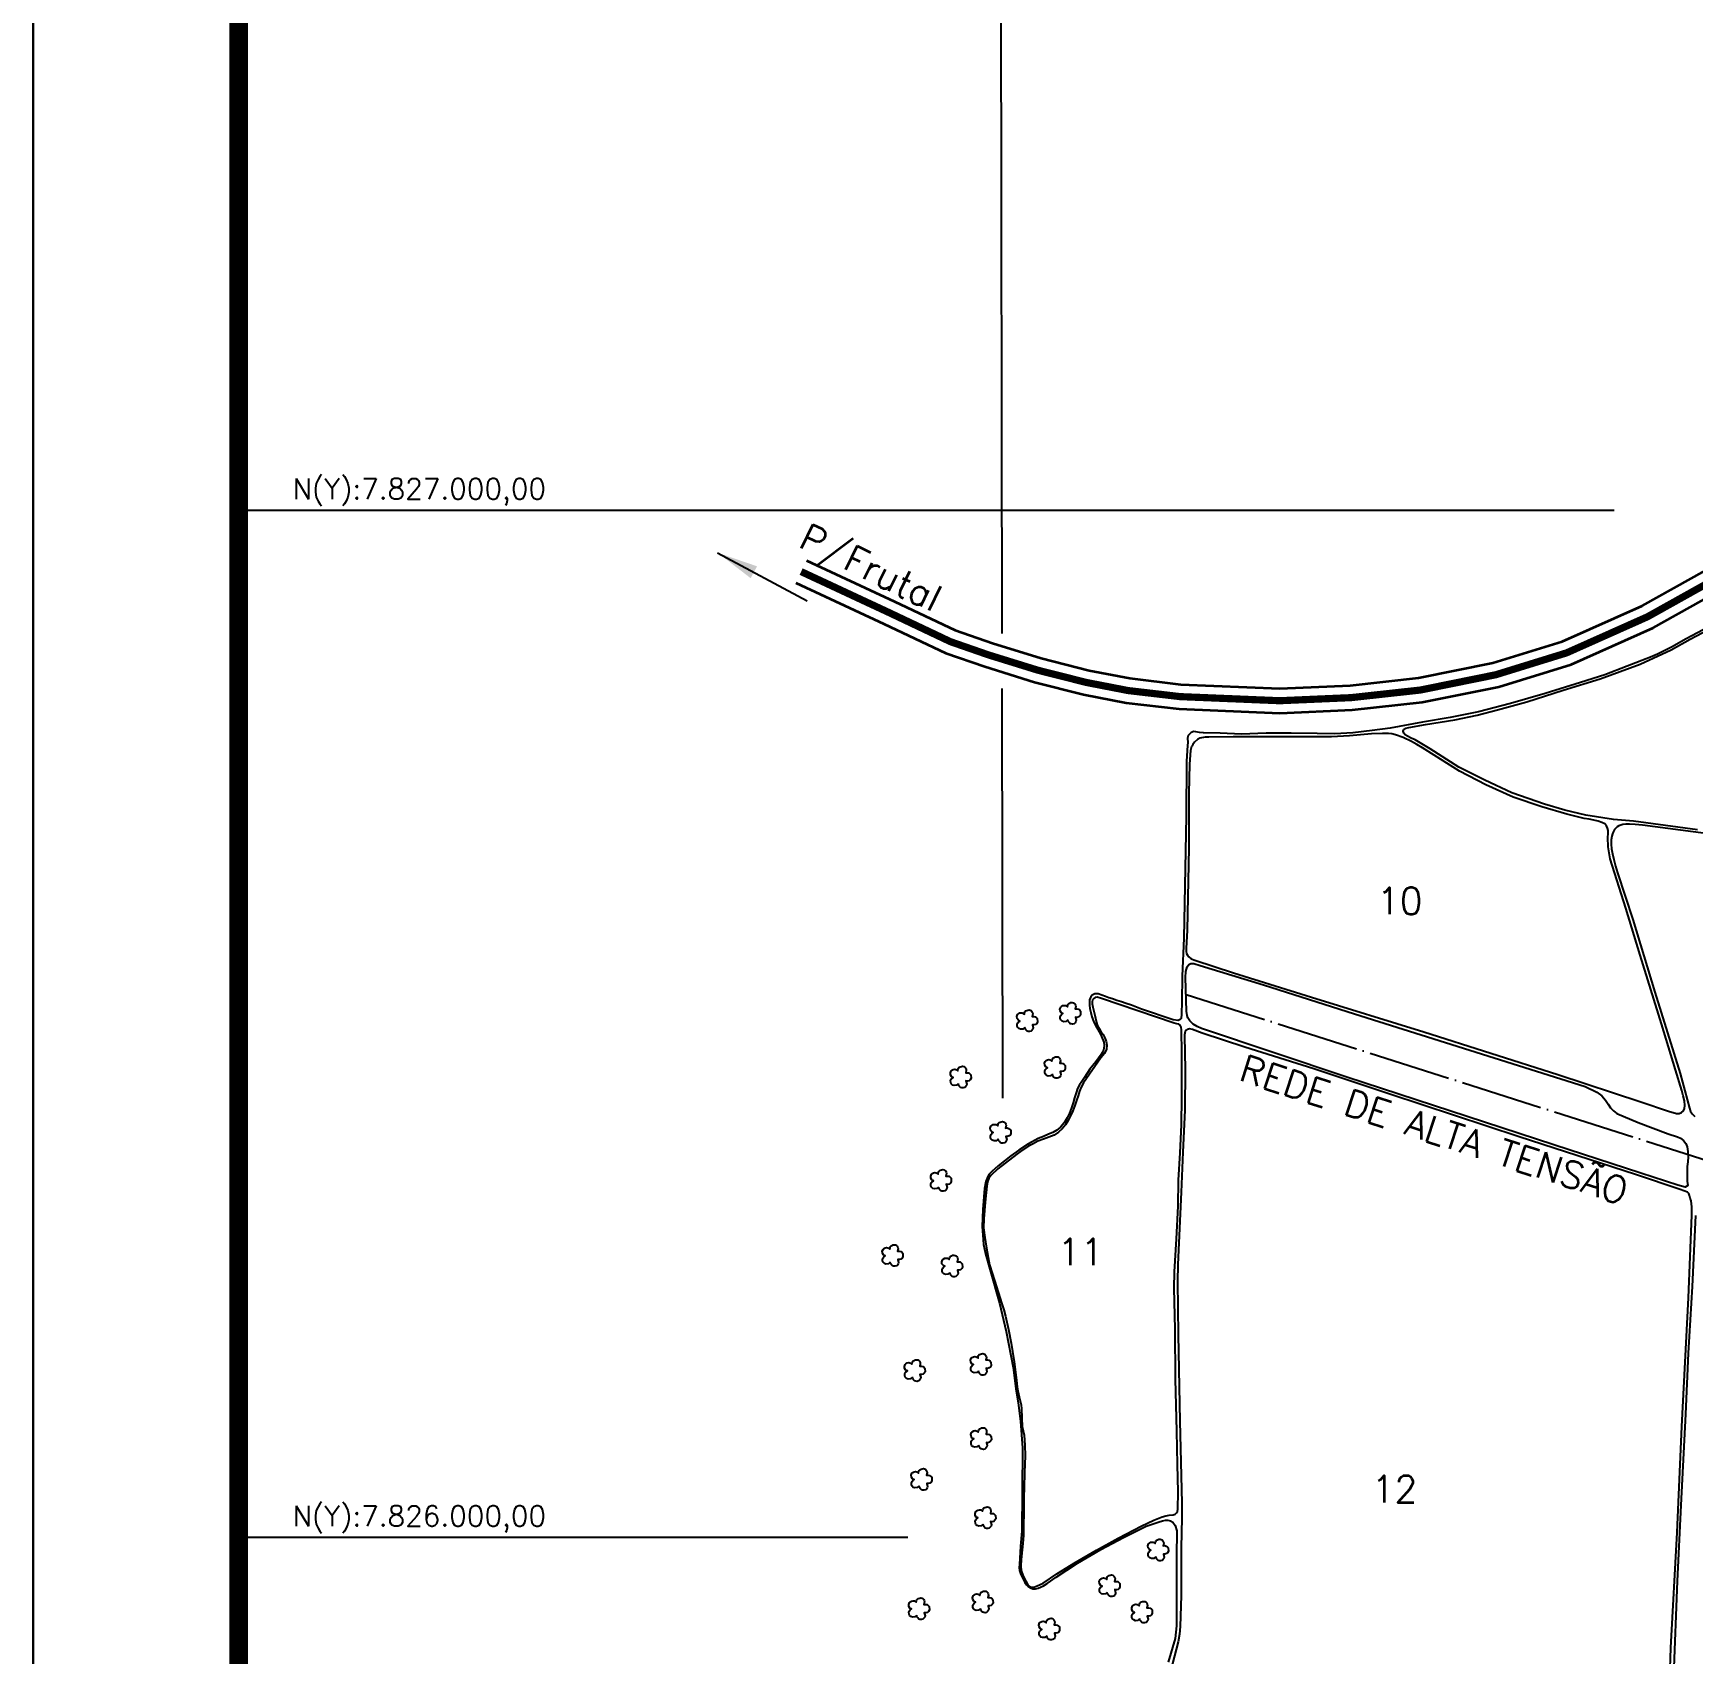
# Model space of a CAD drawing. Extents: x 723061 to 727261, y 7823092 to 7829032.
# Drawn here: x 723061 to 724677, y 7825877 to 7827454 of the extents above; entities that cross this region are included whole.
import ezdxf
from ezdxf.enums import TextEntityAlignment as Align

# ---------------------------------------------------------------- set-up
doc = ezdxf.new("R2010")
doc.units = 0
doc.header["$MEASUREMENT"] = 0
for name, pattern in [('CENTER2', [1.125, 0.75, -0.125, 0.125, -0.125]), ('CONTINUO', [0]), ('LIN0', [0]), ('TAPUME', [94, 80, -7, 0, -7])]:
    doc.linetypes.add(name, pattern=pattern)
for name, color, linetype in [('0114001051', 1, 'Continuous'), ('0114001051008', 5, 'Continuous'), ('0114001051009', 5, 'Continuous'), ('0114001051010', 5, 'Continuous'), ('0114001051011', 5, 'Continuous'), ('0114001051012', 5, 'Continuous'), ('0114001051013', 5, 'Continuous'), ('_SIMBOLO ARVORE', 118, 'Continuous'), ('GRADE', 8, 'Continuous'), ('Margem', 5, 'Continuous'), ('REDE ALTA TENSÃO', 6, 'Continuous'), ('REDE_DE_LUZ', 6, 'Continuous'), ('TXT_DIVERSOS', 7, 'Continuous'), ('TXT_NUM TALHOES', 7, 'Continuous')]:
    doc.layers.add(name, color=color, linetype=linetype)
doc.layers.add('ESTRADA', color=1, linetype='Continuous', lineweight=35)
doc.layers.add('TEXTO_DIVERSOS', color=7, linetype='Continuous', lineweight=5)
doc.styles.add('GRADEUTM', font='romans.shx', dxfattribs={"height": 20})
doc.styles.add('SIMPLEX', font='')
doc.styles.get("Standard").update_dxf_attribs({"font": 'arial.ttf'})
doc.styles.get('SIMPLEX').set_extended_font_data('simplex.shx')
doc.dimstyles.new('ISO-25', dxfattribs={"dimtxt": 2.5, "dimasz": 2.5, "dimexe": 1.25, "dimexo": 0.625, "dimtad": 1, "dimtxsty": 'Standard', "dimcen": 2.5, "dimadec": 0, "dimazin": 0, "dimtfac": 1, "dimtmove": 0, "dimatfit": 3, "dimfxl": 1, "dimarcsym": 0})

msp = doc.modelspace()

# ---------------------------------------------------------------- linework, layer by layer
at = {"layer": '0114001051'}
msp.add_lwpolyline([(724704, 7826882.6), (724670.1, 7826864.7), (724656, 7826856.5), (724642.4, 7826849.8), (724635.5, 7826846.9), (724612.8, 7826838.1), (724591, 7826829.7), (724567.3, 7826822.2), (724533, 7826811.3), (724499.1, 7826801.6), (724468.1, 7826793.7), (724440.5, 7826788.2), (724413.4, 7826783.5), (724381.9, 7826777.6), (724364.4, 7826775.4), (724345.5, 7826773.2), (724328, 7826772.3), (724311, 7826772.5), (724285.7, 7826772.8), (724261.2, 7826772.7), (724237.3, 7826772), (724216.6, 7826772.8), (724200.1, 7826773), (724196.5, 7826773.5), (724192.9, 7826774), (724190.7, 7826774.5), (724188.1, 7826773.5), (724185.4, 7826770.4), (724184.8, 7826768.1), (724184.9, 7826763.8), (724184.7, 7826760.7), (724183.7, 7826745.6), (724183.2, 7826692), (724182.1, 7826624.2), (724181, 7826573.3), (724179.4, 7826536.2), (724179.1, 7826511.6), (724178.7, 7826499.4), (724178.6, 7826495), (724177.5, 7826494.1), (724175.7, 7826493), (724170.7, 7826493.9), (724140, 7826504.2), (724130.1, 7826508), (724125.1, 7826509.7), (724120.3, 7826511.2), (724115.9, 7826512.7), (724111.7, 7826514.1), (724108.2, 7826515.3), (724104.9, 7826516.4), (724101.2, 7826517.8), (724097.6, 7826518.9), (724094.4, 7826518.9), (724091.8, 7826517.8), (724090.5, 7826516.2), (724089.8, 7826514.8), (724089.4, 7826513.3), (724089.1, 7826510.9), (724089.2, 7826508.1), (724089.7, 7826504.8), (724090.5, 7826501), (724091.6, 7826496.8), (724093, 7826492.4), (724095.1, 7826488.1), (724100, 7826479.7), (724103.3, 7826472), (724103.6, 7826468.7), (724103.3, 7826465.8), (724102.4, 7826463.1), (724100.7, 7826459.9), (724095.3, 7826452.9), (724089.6, 7826445.7), (724084.3, 7826437.7), (724081.7, 7826433.8), (724079.5, 7826430.4), (724077.7, 7826426.9), (724076.1, 7826422.6), (724074.5, 7826417.7), (724073.3, 7826412.8), (724071.7, 7826408), (724069.9, 7826403), (724067.5, 7826398.2), (724064.5, 7826393.6), (724061.1, 7826389.4), (724057.5, 7826386.4), (724053.6, 7826384.2), (724049.2, 7826382.3), (724044.4, 7826380.3), (724039.4, 7826378.1), (724029.7, 7826373), (724020.5, 7826367), (724012.6, 7826361.4), (724000.3, 7826351.5), (723994, 7826346.2), (723991.3, 7826343.1), (723989.5, 7826339.6), (723988.4, 7826336.3), (723987, 7826329.6), (723985.3, 7826309.1), (723984.7, 7826292.6), (723985.3, 7826284), (723986.1, 7826274.9), (723988.1, 7826265.8), (723992.7, 7826248.6), (724001.5, 7826217.8), (724008.2, 7826190.2), (724014.9, 7826155.4), (724017.5, 7826134.4), (724019.9, 7826121.2), (724021.9, 7826102.8), (724024, 7826077), (724023.7, 7826034.8), (724023.5, 7825995.9), (724022.2, 7825981.5), (724021.1, 7825963.4), (724020.9, 7825960.6), (724021.1, 7825957.7), (724022.1, 7825954.6), (724025, 7825948.7), (724026.4, 7825946), (724027.8, 7825943.8), (724029.5, 7825942), (724031.7, 7825940.7), (724034.1, 7825939.9), (724036.7, 7825939.9), (724039.1, 7825940.4), (724041.6, 7825941.3), (724044.5, 7825942.8), (724048, 7825944.9), (724056.8, 7825951.1), (724077.6, 7825964.9), (724100.4, 7825978), (724122.5, 7825989.9), (724136, 7825996.7), (724144.5, 7826000.7), (724153.3, 7826003.7), (724157.1, 7826005.1), (724160.4, 7826006.1), (724163.3, 7826006.6), (724165.6, 7826006.6), (724168.2, 7826005.9), (724170.3, 7826004.6), (724172.8, 7826001.6), (724174.4, 7825996.3), (724173.9, 7825971.4), (724174.1, 7825903.9), (724172.7, 7825891.6), (724165.9, 7825868.5)], dxfattribs=at)
at = {"layer": '0114001051008', "elevation": 721.2}
msp.add_lwpolyline([(724681.1, 7826678.7), (724619, 7826687), (724599.5, 7826688.7), (724572.6, 7826692.9), (724551.9, 7826697.7), (724532.2, 7826703.6), (724500.5, 7826714.8), (724474, 7826727), (724449, 7826739.8), (724420.8, 7826757.6), (724406.2, 7826766.4), (724402.5, 7826768.1), (724398.7, 7826769.8), (724396.5, 7826771.1), (724395.2, 7826772.7), (724394.8, 7826774.8), (724395, 7826776.4), (724397.3, 7826777.6), (724400.2, 7826778.3), (724416.4, 7826781.1), (724444.8, 7826785.9), (724466.6, 7826790.3), (724486.4, 7826795.4), (724515.1, 7826803.3), (724550.3, 7826814.7), (724586.5, 7826825.6), (724625.3, 7826840), (724655.7, 7826854.1), (724674.2, 7826864.4), (724698.2, 7826876.9)], dxfattribs=at)
at = {"layer": '0114001051009', "elevation": 723.8}
msp.add_lwpolyline([(724738.6, 7826668.7), (724627.8, 7826683.1), (724620.5, 7826683.9), (724615.1, 7826684.3), (724611.3, 7826684.3), (724608.5, 7826684), (724604.6, 7826682.6), (724602.9, 7826681.5), (724600.5, 7826678.9), (724599, 7826676.3), (724598.5, 7826674.8), (724597.7, 7826672.5), (724597.2, 7826669), (724597.1, 7826664.6), (724597.6, 7826660.1), (724598.5, 7826655.2), (724599.7, 7826649.7), (724601.5, 7826643.5), (724603.4, 7826637), (724618.1, 7826591.3), (724639.7, 7826520.7), (724664.4, 7826441.6), (724673.5, 7826407.7), (724674.5, 7826404.4), (724676.3, 7826401.9), (724678.7, 7826399.7)], dxfattribs=at)
at = {"layer": '0114001051010', "elevation": 720.5}
msp.add_lwpolyline([(724380.4, 7826772.4), (724374.6, 7826772.6), (724363.9, 7826772.2), (724342.3, 7826770.3), (724324.8, 7826769.1), (724299.2, 7826769.1), (724229, 7826769.2), (724205.4, 7826769), (724201.7, 7826768.8), (724196.7, 7826767.8), (724194.3, 7826766.6), (724191.4, 7826764.2), (724189.8, 7826761.7), (724189.1, 7826760.4), (724188.6, 7826759.7), (724187.7, 7826756.1), (724186.7, 7826742.6), (724186.1, 7826714.3), (724186, 7826661.2), (724184.2, 7826581), (724183.5, 7826563.3), (724183.4, 7826560.3), (724183.7, 7826558.4), (724184.5, 7826556.7), (724185.9, 7826555), (724188.3, 7826553.2), (724191.9, 7826551.8), (724229.6, 7826539.5), (724305.4, 7826515.9), (724414.9, 7826481.9), (724545.1, 7826440.6), (724626.2, 7826413.9), (724653.1, 7826404.8), (724660.8, 7826402.6), (724663.5, 7826402.6), (724665.5, 7826403.4), (724667.5, 7826405.1), (724668.6, 7826407.4), (724668.9, 7826410.5), (724668.4, 7826415), (724667.3, 7826419.7), (724665.9, 7826425.1), (724659.9, 7826445), (724646.3, 7826489.8), (724625.3, 7826556.8), (724611.6, 7826602.6), (724596.3, 7826650.6), (724594.2, 7826662), (724594, 7826671.3), (724594.2, 7826675), (724594.2, 7826678.1), (724593.7, 7826680.4), (724592.7, 7826682.5), (724591, 7826684.4), (724588.2, 7826686), (724584.6, 7826687.3), (724580.3, 7826688.2), (724575.9, 7826689), (724571, 7826689.8), (724553.9, 7826693.9), (724529.5, 7826701.2), (724501.7, 7826710.6), (724475.2, 7826722.4), (724449.5, 7826735.9), (724424.9, 7826751.4), (724413.4, 7826758.7), (724407.9, 7826761.9), (724402.8, 7826764.7), (724394.8, 7826768.6), (724387.3, 7826771.2), (724383.6, 7826772.1)], close=True, dxfattribs=at)
at = {"layer": '0114001051011', "elevation": 704.9}
msp.add_lwpolyline([(724171.7, 7826490.6), (724101, 7826514.6), (724096.6, 7826515.8), (724094.8, 7826515.5), (724093.3, 7826514.5), (724092.2, 7826513.1), (724091.8, 7826511.4), (724091.9, 7826509.2), (724092.5, 7826506.1), (724094.3, 7826498.3), (724095.9, 7826491), (724097, 7826488), (724098.5, 7826485.4), (724100.4, 7826482.5), (724102.4, 7826479.4), (724104.3, 7826476.1), (724105.6, 7826472.5), (724106.1, 7826469), (724105.7, 7826465.2), (724103.8, 7826460.9), (724100.4, 7826456.6), (724083.3, 7826432.3), (724081.1, 7826428.2), (724079.4, 7826424.3), (724078.1, 7826419.9), (724076.6, 7826415.2), (724075, 7826410.2), (724073.1, 7826405.1), (724070.8, 7826400.4), (724068.4, 7826395.8), (724065.8, 7826391.5), (724062.7, 7826387.6), (724059.1, 7826384.3), (724054.8, 7826381.6), (724049.7, 7826379.5), (724044.3, 7826377.7), (724039, 7826375.5), (724034.3, 7826373), (724029.9, 7826370.6), (724026, 7826368.2), (724022.1, 7826365.7), (724018.5, 7826363.1), (724000.1, 7826348.7), (723993.4, 7826342.6), (723991.1, 7826339.5), (723989.9, 7826336.1), (723989.4, 7826331.9), (723987.5, 7826316.1), (723986.3, 7826300.1), (723986, 7826291.3), (723987.3, 7826282), (723989.1, 7826271.5), (723991.9, 7826255.2), (723996.8, 7826240.1), (724003.8, 7826217.4), (724005.8, 7826211.5), (724007.5, 7826205.4), (724010.4, 7826192.2), (724013, 7826178.9), (724015.9, 7826160.8), (724018.2, 7826143.1), (724018.8, 7826136.4), (724019.3, 7826132.5), (724020.8, 7826126.7), (724022.6, 7826119), (724023.1, 7826114.9), (724023.5, 7826106.2), (724023.8, 7826097.7), (724025.5, 7826089.5), (724026.4, 7826079.6), (724026.7, 7826069.4), (724026.1, 7826053.1), (724025.5, 7826038.2), (724025.2, 7826029.5), (724025.2, 7826015.9), (724025, 7825999.8), (724025, 7825992), (724024.4, 7825983.8), (724022.7, 7825968.3), (724022.4, 7825962.2), (724022.6, 7825957.7), (724024.3, 7825953.1), (724027.2, 7825947.3), (724029.6, 7825943.1), (724031.9, 7825941.5), (724035.2, 7825941.5), (724038.4, 7825942.6), (724044.2, 7825945.4), (724057.5, 7825954.3), (724074.3, 7825964.9), (724095.9, 7825977.3), (724117.2, 7825989.1), (724139.6, 7826000.9), (724152, 7826006.6), (724160.1, 7826009.9), (724163.6, 7826011), (724166.8, 7826011.6), (724170.6, 7826012), (724172.7, 7826012.6), (724174, 7826013.7), (724175, 7826015.2), (724175.3, 7826017.5), (724175.5, 7826034.3), (724174.9, 7826060.9), (724174.2, 7826093.4), (724173.1, 7826144), (724172.5, 7826192.6), (724171.8, 7826232.4), (724172.1, 7826248.5), (724174, 7826280.4), (724175.5, 7826312.5), (724175.9, 7826337.8), (724177.4, 7826364.3), (724178.8, 7826391.6), (724179.2, 7826418.4), (724179, 7826461.7), (724178.7, 7826483.7), (724178.4, 7826486.8), (724178, 7826487.6), (724177.4, 7826488.5), (724176.2, 7826489.4), (724174.3, 7826489.9)], close=True, dxfattribs=at)
at = {"layer": '0114001051012', "elevation": 705}
msp.add_lwpolyline([(724653.3, 7825822.7), (724655.3, 7825882.3), (724661.3, 7825994.8), (724665.9, 7826097.9), (724672.4, 7826223), (724675.6, 7826303.7), (724675.8, 7826311.7), (724674.9, 7826317.5), (724674.2, 7826320.2), (724673.5, 7826322.7), (724672.7, 7826324.8), (724671.5, 7826326.1), (724664.5, 7826328.7), (724620.7, 7826343.1), (724507.5, 7826380), (724381.5, 7826421.3), (724307.6, 7826445.9), (724240.4, 7826467.1), (724198.9, 7826480.7), (724189.6, 7826484.2), (724186.7, 7826484.9), (724185.5, 7826484.8), (724184.3, 7826484.4), (724183.2, 7826483.7), (724182.4, 7826482.5), (724181.9, 7826480.9), (724181.8, 7826479.1), (724181.8, 7826477.9), (724182.3, 7826445.7), (724182.1, 7826405.8), (724180.1, 7826364.9), (724178.5, 7826325.9), (724175.4, 7826255.7), (724175, 7826239), (724175.5, 7826187), (724177.1, 7826103.1), (724179.2, 7826023.1), (724179.1, 7826009), (724178.6, 7825979.6), (724178.5, 7825933.2), (724177.5, 7825903.2), (724176.9, 7825895.6), (724175.6, 7825888.2), (724168.2, 7825859.8)], dxfattribs=at)
at = {"layer": '0114001051013', "elevation": 714.4}
msp.add_lwpolyline([(724679.2, 7826303.3), (724676.1, 7826234), (724672, 7826169.2), (724669.5, 7826110), (724665.1, 7826021.3), (724661.5, 7825947.4), (724657.7, 7825855.2)], dxfattribs=at)
at = {"layer": '_SIMBOLO ARVORE', "linetype": 'CONTINUO'}
for points in [[(724026.3, 7826486.3, 0), (724024.5, 7826484.8, 0), (724022.2, 7826484.6, 0), (724020.5, 7826485.2, 0), (724019.4, 7826486.3, 0), (724018.9, 7826487.6, 0), (724018.7, 7826489.6, 0), (724019.4, 7826490.8, 0), (724020, 7826491.7, 0), (724021.4, 7826492.6, 0), (724020.5, 7826492.9, 0), (724019.7, 7826493.6, 0), (724018.7, 7826495.1, 0), (724018.5, 7826496.9, 0), (724019.2, 7826498.8, 0), (724020, 7826499.5, 0), (724021.3, 7826500.4, 0), (724022.8, 7826500.6, 0), (724023.9, 7826500.4, 0), (724024.8, 7826500, 0), (724025.8, 7826499.1, 0), (724026.1, 7826500.8, 0), (724026.3, 7826501.4, 0), (724027, 7826502.4, 0), (724028.1, 7826502.8, 0), (724029.2, 7826503.2, 0), (724030.4, 7826503.4, 0), (724031.5, 7826503.2, 0), (724032.5, 7826502.7, 0), (724033.1, 7826502, 0), (724033.7, 7826500.8, 0), (724034, 7826499.5, 0), (724033.4, 7826497.1, 0), (724035.1, 7826497.1, 0), (724036.4, 7826496.8, 0), (724037.7, 7826495.8, 0), (724038.4, 7826495, 0), (724038.6, 7826491.8, 0), (724037.8, 7826490.3, 0), (724036.8, 7826489.3, 0), (724035.1, 7826488.9, 0), (724033.7, 7826489, 0), (724034.5, 7826486, 0), (724034.1, 7826484.7, 0), (724033.2, 7826483.5, 0), (724032.3, 7826482.7, 0), (724030.9, 7826482.4, 0), (724029.5, 7826482.5, 0), (724028.5, 7826482.8, 0), (724027.4, 7826483.9, 0), (724026.6, 7826484.9, 0), (724026.3, 7826486.5, 0)], [(724068.2, 7826493.6, 0), (724066.4, 7826492.1, 0), (724064.1, 7826491.8, 0), (724062.5, 7826492.4, 0), (724061.3, 7826493.6, 0), (724060.8, 7826494.9, 0), (724060.7, 7826496.8, 0), (724061.3, 7826498.1, 0), (724062, 7826499, 0), (724063.3, 7826499.9, 0), (724062.5, 7826500.1, 0), (724061.6, 7826500.8, 0), (724060.7, 7826502.4, 0), (724060.5, 7826504.2, 0), (724061.2, 7826506.1, 0), (724061.9, 7826506.8, 0), (724063.3, 7826507.6, 0), (724064.7, 7826507.8, 0), (724065.8, 7826507.6, 0), (724066.7, 7826507.2, 0), (724067.7, 7826506.3, 0), (724068, 7826508, 0), (724068.3, 7826508.7, 0), (724069, 7826509.6, 0), (724070.1, 7826510, 0), (724071.2, 7826510.5, 0), (724072.4, 7826510.6, 0), (724073.5, 7826510.4, 0), (724074.4, 7826510, 0), (724075.1, 7826509.2, 0), (724075.7, 7826508, 0), (724075.9, 7826506.7, 0), (724075.4, 7826504.4, 0), (724077, 7826504.4, 0), (724078.4, 7826504.1, 0), (724079.7, 7826503, 0), (724080.4, 7826502.2, 0), (724080.6, 7826499, 0), (724079.8, 7826497.6, 0), (724078.7, 7826496.6, 0), (724077.1, 7826496.1, 0), (724075.6, 7826496.3, 0), (724076.4, 7826493.3, 0), (724076, 7826492, 0), (724075.2, 7826490.7, 0), (724074.2, 7826490, 0), (724072.8, 7826489.6, 0), (724071.5, 7826489.7, 0), (724070.5, 7826490, 0), (724069.3, 7826491.2, 0), (724068.5, 7826492.2, 0), (724068.3, 7826493.7, 0)], [(723961.5, 7826431.5, 0), (723959.7, 7826430, 0), (723957.4, 7826429.7, 0), (723955.8, 7826430.3, 0), (723954.6, 7826431.5, 0), (723954.1, 7826432.8, 0), (723954, 7826434.7, 0), (723954.6, 7826435.9, 0), (723955.3, 7826436.8, 0), (723956.6, 7826437.7, 0), (723955.8, 7826438, 0), (723955, 7826438.7, 0), (723954, 7826440.2, 0), (723953.8, 7826442.1, 0), (723954.5, 7826444, 0), (723955.2, 7826444.7, 0), (723956.6, 7826445.5, 0), (723958, 7826445.7, 0), (723959.1, 7826445.5, 0), (723960, 7826445.1, 0), (723961, 7826444.2, 0), (723961.3, 7826445.9, 0), (723961.6, 7826446.6, 0), (723962.3, 7826447.5, 0), (723963.4, 7826447.9, 0), (723964.5, 7826448.4, 0), (723965.7, 7826448.5, 0), (723966.8, 7826448.3, 0), (723967.7, 7826447.8, 0), (723968.4, 7826447.1, 0), (723969, 7826445.9, 0), (723969.2, 7826444.6, 0), (723968.7, 7826442.3, 0), (723970.3, 7826442.3, 0), (723971.7, 7826442, 0), (723973, 7826440.9, 0), (723973.7, 7826440.1, 0), (723973.9, 7826436.9, 0), (723973.1, 7826435.4, 0), (723972, 7826434.5, 0), (723970.4, 7826434, 0), (723968.9, 7826434.2, 0), (723969.7, 7826431.1, 0), (723969.4, 7826429.9, 0), (723968.5, 7826428.6, 0), (723967.5, 7826427.9, 0), (723966.2, 7826427.5, 0), (723964.8, 7826427.6, 0), (723963.8, 7826427.9, 0), (723962.6, 7826429, 0), (723961.8, 7826430.1, 0), (723961.6, 7826431.6, 0)], [(724053.2, 7826440.8, 0), (724051.4, 7826439.3, 0), (724049.1, 7826439, 0), (724047.5, 7826439.6, 0), (724046.3, 7826440.8, 0), (724045.8, 7826442.1, 0), (724045.7, 7826444, 0), (724046.3, 7826445.3, 0), (724047, 7826446.2, 0), (724048.3, 7826447.1, 0), (724047.4, 7826447.3, 0), (724046.6, 7826448, 0), (724045.6, 7826449.6, 0), (724045.5, 7826451.4, 0), (724046.2, 7826453.3, 0), (724046.9, 7826454, 0), (724048.3, 7826454.8, 0), (724049.7, 7826455, 0), (724050.8, 7826454.8, 0), (724051.7, 7826454.4, 0), (724052.7, 7826453.5, 0), (724053, 7826455.2, 0), (724053.2, 7826455.9, 0), (724054, 7826456.8, 0), (724055.1, 7826457.2, 0), (724056.1, 7826457.7, 0), (724057.3, 7826457.8, 0), (724058.5, 7826457.6, 0), (724059.4, 7826457.2, 0), (724060.1, 7826456.4, 0), (724060.7, 7826455.2, 0), (724060.9, 7826453.9, 0), (724060.4, 7826451.6, 0), (724062, 7826451.6, 0), (724063.4, 7826451.3, 0), (724064.7, 7826450.3, 0), (724065.4, 7826449.4, 0), (724065.6, 7826446.2, 0), (724064.8, 7826444.8, 0), (724063.7, 7826443.8, 0), (724062.1, 7826443.4, 0), (724060.6, 7826443.5, 0), (724061.4, 7826440.5, 0), (724061, 7826439.2, 0), (724060.2, 7826437.9, 0), (724059.2, 7826437.2, 0), (724057.8, 7826436.8, 0), (724056.5, 7826436.9, 0), (724055.5, 7826437.2, 0), (724054.3, 7826438.4, 0), (724053.5, 7826439.4, 0), (724053.3, 7826441, 0)], [(724000.4, 7826377.7, 0), (723998.6, 7826376.1, 0), (723996.3, 7826375.9, 0), (723994.6, 7826376.5, 0), (723993.5, 7826377.6, 0), (723993, 7826379, 0), (723992.9, 7826380.9, 0), (723993.5, 7826382.1, 0), (723994.1, 7826383, 0), (723995.5, 7826383.9, 0), (723994.6, 7826384.2, 0), (723993.8, 7826384.9, 0), (723992.8, 7826386.4, 0), (723992.6, 7826388.2, 0), (723993.3, 7826390.2, 0), (723994.1, 7826390.8, 0), (723995.4, 7826391.7, 0), (723996.9, 7826391.9, 0), (723998, 7826391.7, 0), (723998.9, 7826391.3, 0), (723999.9, 7826390.4, 0), (724000.2, 7826392.1, 0), (724000.4, 7826392.8, 0), (724001.2, 7826393.7, 0), (724002.2, 7826394.1, 0), (724003.3, 7826394.6, 0), (724004.5, 7826394.7, 0), (724005.6, 7826394.5, 0), (724006.6, 7826394, 0), (724007.3, 7826393.3, 0), (724007.9, 7826392.1, 0), (724008.1, 7826390.8, 0), (724007.5, 7826388.4, 0), (724009.2, 7826388.5, 0), (724010.5, 7826388.1, 0), (724011.8, 7826387.1, 0), (724012.5, 7826386.3, 0), (724012.7, 7826383.1, 0), (724011.9, 7826381.6, 0), (724010.9, 7826380.7, 0), (724009.2, 7826380.2, 0), (724007.8, 7826380.3, 0), (724008.6, 7826377.3, 0), (724008.2, 7826376, 0), (724007.3, 7826374.8, 0), (724006.4, 7826374, 0), (724005, 7826373.7, 0), (724003.6, 7826373.8, 0), (724002.6, 7826374.1, 0), (724001.5, 7826375.2, 0), (724000.7, 7826376.2, 0), (724000.4, 7826377.8, 0)], [(723942.3, 7826330.9, 0), (723940.5, 7826329.4, 0), (723938.2, 7826329.1, 0), (723936.6, 7826329.7, 0), (723935.4, 7826330.9, 0), (723934.9, 7826332.2, 0), (723934.8, 7826334.1, 0), (723935.4, 7826335.3, 0), (723936.1, 7826336.2, 0), (723937.4, 7826337.1, 0), (723936.6, 7826337.4, 0), (723935.7, 7826338.1, 0), (723934.8, 7826339.6, 0), (723934.6, 7826341.5, 0), (723935.3, 7826343.4, 0), (723936, 7826344.1, 0), (723937.4, 7826344.9, 0), (723938.8, 7826345.1, 0), (723939.9, 7826344.9, 0), (723940.8, 7826344.5, 0), (723941.8, 7826343.6, 0), (723942.1, 7826345.3, 0), (723942.4, 7826346, 0), (723943.1, 7826346.9, 0), (723944.2, 7826347.3, 0), (723945.3, 7826347.8, 0), (723946.5, 7826347.9, 0), (723947.6, 7826347.7, 0), (723948.5, 7826347.2, 0), (723949.2, 7826346.5, 0), (723949.8, 7826345.3, 0), (723950, 7826344, 0), (723949.5, 7826341.7, 0), (723951.1, 7826341.7, 0), (723952.5, 7826341.4, 0), (723953.8, 7826340.3, 0), (723954.5, 7826339.5, 0), (723954.7, 7826336.3, 0), (723953.9, 7826334.8, 0), (723952.8, 7826333.9, 0), (723951.2, 7826333.4, 0), (723949.7, 7826333.6, 0), (723950.5, 7826330.5, 0), (723950.1, 7826329.3, 0), (723949.3, 7826328, 0), (723948.3, 7826327.3, 0), (723946.9, 7826326.9, 0), (723945.6, 7826327, 0), (723944.6, 7826327.3, 0), (723943.4, 7826328.4, 0), (723942.6, 7826329.5, 0), (723942.4, 7826331, 0)], [(723895.2, 7826257.8, 0), (723893.4, 7826256.3, 0), (723891.1, 7826256, 0), (723889.5, 7826256.6, 0), (723888.3, 7826257.8, 0), (723887.8, 7826259.1, 0), (723887.7, 7826261, 0), (723888.3, 7826262.2, 0), (723889, 7826263.1, 0), (723890.3, 7826264, 0), (723889.5, 7826264.3, 0), (723888.6, 7826265, 0), (723887.6, 7826266.5, 0), (723887.5, 7826268.4, 0), (723888.2, 7826270.3, 0), (723888.9, 7826271, 0), (723890.3, 7826271.8, 0), (723891.7, 7826272, 0), (723892.8, 7826271.8, 0), (723893.7, 7826271.4, 0), (723894.7, 7826270.5, 0), (723895, 7826272.2, 0), (723895.2, 7826272.9, 0), (723896, 7826273.8, 0), (723897.1, 7826274.2, 0), (723898.1, 7826274.7, 0), (723899.3, 7826274.8, 0), (723900.5, 7826274.6, 0), (723901.4, 7826274.1, 0), (723902.1, 7826273.4, 0), (723902.7, 7826272.2, 0), (723902.9, 7826270.9, 0), (723902.4, 7826268.6, 0), (723904, 7826268.6, 0), (723905.4, 7826268.3, 0), (723906.7, 7826267.2, 0), (723907.4, 7826266.4, 0), (723907.6, 7826263.2, 0), (723906.8, 7826261.7, 0), (723905.7, 7826260.8, 0), (723904.1, 7826260.3, 0), (723902.6, 7826260.5, 0), (723903.4, 7826257.5, 0), (723903, 7826256.2, 0), (723902.2, 7826254.9, 0), (723901.2, 7826254.2, 0), (723899.8, 7826253.8, 0), (723898.5, 7826253.9, 0), (723897.5, 7826254.2, 0), (723896.3, 7826255.3, 0), (723895.5, 7826256.4, 0), (723895.3, 7826257.9, 0)], [(723953.2, 7826247.5, 0), (723951.4, 7826246, 0), (723949.1, 7826245.8, 0), (723947.4, 7826246.4, 0), (723946.3, 7826247.5, 0), (723945.8, 7826248.9, 0), (723945.7, 7826250.8, 0), (723946.3, 7826252, 0), (723947, 7826252.9, 0), (723948.3, 7826253.8, 0), (723947.4, 7826254.1, 0), (723946.6, 7826254.8, 0), (723945.6, 7826256.3, 0), (723945.5, 7826258.1, 0), (723946.2, 7826260.1, 0), (723946.9, 7826260.7, 0), (723948.3, 7826261.6, 0), (723949.7, 7826261.8, 0), (723950.8, 7826261.6, 0), (723951.7, 7826261.2, 0), (723952.7, 7826260.3, 0), (723953, 7826262, 0), (723953.2, 7826262.6, 0), (723954, 7826263.6, 0), (723955.1, 7826264, 0), (723956.1, 7826264.5, 0), (723957.3, 7826264.6, 0), (723958.5, 7826264.4, 0), (723959.4, 7826263.9, 0), (723960.1, 7826263.2, 0), (723960.7, 7826262, 0), (723960.9, 7826260.7, 0), (723960.4, 7826258.3, 0), (723962, 7826258.3, 0), (723963.4, 7826258, 0), (723964.7, 7826257, 0), (723965.4, 7826256.2, 0), (723965.6, 7826253, 0), (723964.8, 7826251.5, 0), (723963.7, 7826250.5, 0), (723962.1, 7826250.1, 0), (723960.6, 7826250.2, 0), (723961.4, 7826247.2, 0), (723961, 7826245.9, 0), (723960.1, 7826244.7, 0), (723959.2, 7826243.9, 0), (723957.8, 7826243.6, 0), (723956.5, 7826243.7, 0), (723955.5, 7826244, 0), (723954.3, 7826245.1, 0), (723953.5, 7826246.1, 0), (723953.3, 7826247.7, 0)], [(723916.8, 7826145.8, 0), (723915, 7826144.3, 0), (723912.7, 7826144, 0), (723911, 7826144.6, 0), (723909.9, 7826145.8, 0), (723909.4, 7826147.1, 0), (723909.3, 7826149, 0), (723909.9, 7826150.3, 0), (723910.5, 7826151.2, 0), (723911.9, 7826152.1, 0), (723911, 7826152.3, 0), (723910.2, 7826153, 0), (723909.2, 7826154.6, 0), (723909, 7826156.4, 0), (723909.7, 7826158.3, 0), (723910.5, 7826159, 0), (723911.8, 7826159.8, 0), (723913.3, 7826160, 0), (723914.4, 7826159.8, 0), (723915.3, 7826159.4, 0), (723916.3, 7826158.5, 0), (723916.6, 7826160.2, 0), (723916.8, 7826160.9, 0), (723917.6, 7826161.8, 0), (723918.7, 7826162.2, 0), (723919.7, 7826162.7, 0), (723920.9, 7826162.8, 0), (723922.1, 7826162.6, 0), (723923, 7826162.2, 0), (723923.7, 7826161.4, 0), (723924.3, 7826160.2, 0), (723924.5, 7826158.9, 0), (723924, 7826156.6, 0), (723925.6, 7826156.6, 0), (723927, 7826156.3, 0), (723928.2, 7826155.3, 0), (723929, 7826154.4, 0), (723929.1, 7826151.2, 0), (723928.4, 7826149.8, 0), (723927.3, 7826148.8, 0), (723925.6, 7826148.4, 0), (723924.2, 7826148.5, 0), (723925, 7826145.5, 0), (723924.6, 7826144.2, 0), (723923.7, 7826142.9, 0), (723922.8, 7826142.2, 0), (723921.4, 7826141.8, 0), (723920.1, 7826141.9, 0), (723919, 7826142.2, 0), (723917.9, 7826143.4, 0), (723917.1, 7826144.4, 0), (723916.8, 7826146, 0)], [(723981.2, 7826151.8, 0), (723979.4, 7826150.3, 0), (723977.1, 7826150, 0), (723975.4, 7826150.6, 0), (723974.2, 7826151.8, 0), (723973.8, 7826153.1, 0), (723973.6, 7826155, 0), (723974.3, 7826156.3, 0), (723974.9, 7826157.2, 0), (723976.3, 7826158.1, 0), (723975.4, 7826158.3, 0), (723974.6, 7826159, 0), (723973.6, 7826160.6, 0), (723973.4, 7826162.4, 0), (723974.1, 7826164.3, 0), (723974.9, 7826165, 0), (723976.2, 7826165.8, 0), (723977.6, 7826166, 0), (723978.8, 7826165.8, 0), (723979.7, 7826165.4, 0), (723980.7, 7826164.5, 0), (723980.9, 7826166.2, 0), (723981.2, 7826166.9, 0), (723981.9, 7826167.8, 0), (723983, 7826168.2, 0), (723984.1, 7826168.7, 0), (723985.3, 7826168.8, 0), (723986.4, 7826168.6, 0), (723987.4, 7826168.2, 0), (723988, 7826167.4, 0), (723988.6, 7826166.2, 0), (723988.9, 7826164.9, 0), (723988.3, 7826162.6, 0), (723990, 7826162.6, 0), (723991.3, 7826162.3, 0), (723992.6, 7826161.3, 0), (723993.3, 7826160.4, 0), (723993.5, 7826157.2, 0), (723992.7, 7826155.8, 0), (723991.7, 7826154.8, 0), (723990, 7826154.4, 0), (723988.6, 7826154.5, 0), (723989.3, 7826151.5, 0), (723989, 7826150.2, 0), (723988.1, 7826148.9, 0), (723987.2, 7826148.2, 0), (723985.8, 7826147.8, 0), (723984.4, 7826147.9, 0), (723983.4, 7826148.2, 0), (723982.3, 7826149.4, 0), (723981.5, 7826150.4, 0), (723981.2, 7826152, 0)], [(723981.4, 7826079.5, 0), (723979.6, 7826078, 0), (723977.3, 7826077.8, 0), (723975.7, 7826078.4, 0), (723974.5, 7826079.5, 0), (723974, 7826080.9, 0), (723973.9, 7826082.8, 0), (723974.5, 7826084, 0), (723975.2, 7826084.9, 0), (723976.5, 7826085.8, 0), (723975.7, 7826086.1, 0), (723974.8, 7826086.8, 0), (723973.9, 7826088.3, 0), (723973.7, 7826090.1, 0), (723974.4, 7826092.1, 0), (723975.1, 7826092.7, 0), (723976.5, 7826093.6, 0), (723977.9, 7826093.8, 0), (723979, 7826093.6, 0), (723979.9, 7826093.2, 0), (723980.9, 7826092.3, 0), (723981.2, 7826094, 0), (723981.5, 7826094.6, 0), (723982.2, 7826095.6, 0), (723983.3, 7826096, 0), (723984.4, 7826096.5, 0), (723985.6, 7826096.6, 0), (723986.7, 7826096.4, 0), (723987.6, 7826095.9, 0), (723988.3, 7826095.2, 0), (723988.9, 7826094, 0), (723989.1, 7826092.7, 0), (723988.6, 7826090.3, 0), (723990.2, 7826090.3, 0), (723991.6, 7826090, 0), (723992.9, 7826089, 0), (723993.6, 7826088.2, 0), (723993.8, 7826085, 0), (723993, 7826083.5, 0), (723991.9, 7826082.5, 0), (723990.3, 7826082.1, 0), (723988.8, 7826082.2, 0), (723989.6, 7826079.2, 0), (723989.2, 7826077.9, 0), (723988.4, 7826076.7, 0), (723987.4, 7826075.9, 0), (723986, 7826075.6, 0), (723984.7, 7826075.7, 0), (723983.7, 7826076, 0), (723982.5, 7826077.1, 0), (723981.7, 7826078.1, 0), (723981.5, 7826079.7, 0)], [(723923.4, 7826039.8, 0), (723921.6, 7826038.3, 0), (723919.3, 7826038, 0), (723917.7, 7826038.6, 0), (723916.5, 7826039.8, 0), (723916, 7826041.1, 0), (723915.9, 7826043, 0), (723916.5, 7826044.3, 0), (723917.2, 7826045.2, 0), (723918.5, 7826046.1, 0), (723917.7, 7826046.3, 0), (723916.8, 7826047, 0), (723915.8, 7826048.6, 0), (723915.7, 7826050.4, 0), (723916.4, 7826052.3, 0), (723917.1, 7826053, 0), (723918.5, 7826053.8, 0), (723919.9, 7826054, 0), (723921, 7826053.8, 0), (723921.9, 7826053.4, 0), (723922.9, 7826052.5, 0), (723923.2, 7826054.2, 0), (723923.5, 7826054.9, 0), (723924.2, 7826055.8, 0), (723925.3, 7826056.2, 0), (723926.3, 7826056.7, 0), (723927.5, 7826056.8, 0), (723928.7, 7826056.6, 0), (723929.6, 7826056.2, 0), (723930.3, 7826055.4, 0), (723930.9, 7826054.2, 0), (723931.1, 7826052.9, 0), (723930.6, 7826050.6, 0), (723932.2, 7826050.6, 0), (723933.6, 7826050.3, 0), (723934.9, 7826049.3, 0), (723935.6, 7826048.4, 0), (723935.8, 7826045.2, 0), (723935, 7826043.8, 0), (723933.9, 7826042.8, 0), (723932.3, 7826042.4, 0), (723930.8, 7826042.5, 0), (723931.6, 7826039.5, 0), (723931.2, 7826038.2, 0), (723930.4, 7826036.9, 0), (723929.4, 7826036.2, 0), (723928, 7826035.8, 0), (723926.7, 7826035.9, 0), (723925.7, 7826036.2, 0), (723924.5, 7826037.4, 0), (723923.7, 7826038.4, 0), (723923.5, 7826040, 0)], [(723985.6, 7826002.5, 0), (723983.8, 7826001, 0), (723981.4, 7826000.7, 0), (723979.8, 7826001.4, 0), (723978.6, 7826002.5, 0), (723978.2, 7826003.8, 0), (723978, 7826005.8, 0), (723978.7, 7826007, 0), (723979.3, 7826007.9, 0), (723980.6, 7826008.8, 0), (723979.8, 7826009.1, 0), (723979, 7826009.7, 0), (723978, 7826011.3, 0), (723977.8, 7826013.1, 0), (723978.5, 7826015, 0), (723979.3, 7826015.7, 0), (723980.6, 7826016.5, 0), (723982, 7826016.7, 0), (723983.2, 7826016.6, 0), (723984.1, 7826016.2, 0), (723985.1, 7826015.3, 0), (723985.3, 7826017, 0), (723985.6, 7826017.6, 0), (723986.3, 7826018.6, 0), (723987.4, 7826019, 0), (723988.5, 7826019.4, 0), (723989.7, 7826019.5, 0), (723990.8, 7826019.4, 0), (723991.8, 7826018.9, 0), (723992.4, 7826018.2, 0), (723993, 7826017, 0), (723993.3, 7826015.7, 0), (723992.7, 7826013.3, 0), (723994.4, 7826013.3, 0), (723995.7, 7826013, 0), (723997, 7826012, 0), (723997.7, 7826011.2, 0), (723997.9, 7826007.9, 0), (723997.1, 7826006.5, 0), (723996.1, 7826005.5, 0), (723994.4, 7826005.1, 0), (723993, 7826005.2, 0), (723993.7, 7826002.2, 0), (723993.4, 7826000.9, 0), (723992.5, 7825999.7, 0), (723991.6, 7825998.9, 0), (723990.2, 7825998.6, 0), (723988.8, 7825998.7, 0), (723987.8, 7825998.9, 0), (723986.7, 7826000.1, 0), (723985.9, 7826001.1, 0), (723985.6, 7826002.7, 0)], [(724153.8, 7825971.1, 0), (724152, 7825969.5, 0), (724149.7, 7825969.3, 0), (724148, 7825969.9, 0), (724146.9, 7825971.1, 0), (724146.4, 7825972.4, 0), (724146.2, 7825974.3, 0), (724146.9, 7825975.5, 0), (724147.5, 7825976.4, 0), (724148.9, 7825977.3, 0), (724148, 7825977.6, 0), (724147.2, 7825978.3, 0), (724146.2, 7825979.8, 0), (724146, 7825981.7, 0), (724146.7, 7825983.6, 0), (724147.5, 7825984.3, 0), (724148.8, 7825985.1, 0), (724150.3, 7825985.3, 0), (724151.4, 7825985.1, 0), (724152.3, 7825984.7, 0), (724153.3, 7825983.8, 0), (724153.6, 7825985.5, 0), (724153.8, 7825986.2, 0), (724154.5, 7825987.1, 0), (724155.6, 7825987.5, 0), (724156.7, 7825988, 0), (724157.9, 7825988.1, 0), (724159, 7825987.9, 0), (724160, 7825987.4, 0), (724160.6, 7825986.7, 0), (724161.2, 7825985.5, 0), (724161.5, 7825984.2, 0), (724160.9, 7825981.8, 0), (724162.6, 7825981.9, 0), (724163.9, 7825981.5, 0), (724165.2, 7825980.5, 0), (724165.9, 7825979.7, 0), (724166.1, 7825976.5, 0), (724165.3, 7825975, 0), (724164.3, 7825974.1, 0), (724162.6, 7825973.6, 0), (724161.2, 7825973.7, 0), (724162, 7825970.7, 0), (724161.6, 7825969.4, 0), (724160.7, 7825968.2, 0), (724159.8, 7825967.4, 0), (724158.4, 7825967.1, 0), (724157, 7825967.2, 0), (724156, 7825967.5, 0), (724154.9, 7825968.6, 0), (724154.1, 7825969.7, 0), (724153.8, 7825971.2, 0)], [(724106.5, 7825936.3, 0), (724104.7, 7825934.8, 0), (724102.4, 7825934.5, 0), (724100.8, 7825935.1, 0), (724099.6, 7825936.3, 0), (724099.1, 7825937.6, 0), (724099, 7825939.5, 0), (724099.6, 7825940.7, 0), (724100.3, 7825941.6, 0), (724101.6, 7825942.5, 0), (724100.8, 7825942.8, 0), (724100, 7825943.5, 0), (724099, 7825945, 0), (724098.8, 7825946.9, 0), (724099.5, 7825948.8, 0), (724100.2, 7825949.5, 0), (724101.6, 7825950.3, 0), (724103, 7825950.5, 0), (724104.2, 7825950.3, 0), (724105, 7825949.9, 0), (724106, 7825949, 0), (724106.3, 7825950.7, 0), (724106.6, 7825951.4, 0), (724107.3, 7825952.3, 0), (724108.4, 7825952.7, 0), (724109.5, 7825953.2, 0), (724110.7, 7825953.3, 0), (724111.8, 7825953.1, 0), (724112.7, 7825952.6, 0), (724113.4, 7825951.9, 0), (724114, 7825950.7, 0), (724114.3, 7825949.4, 0), (724113.7, 7825947.1, 0), (724115.4, 7825947.1, 0), (724116.7, 7825946.8, 0), (724118, 7825945.7, 0), (724118.7, 7825944.9, 0), (724118.9, 7825941.7, 0), (724118.1, 7825940.2, 0), (724117.1, 7825939.3, 0), (724115.4, 7825938.8, 0), (724113.9, 7825939, 0), (724114.7, 7825935.9, 0), (724114.4, 7825934.7, 0), (724113.5, 7825933.4, 0), (724112.5, 7825932.7, 0), (724111.2, 7825932.3, 0), (724109.8, 7825932.4, 0), (724108.8, 7825932.7, 0), (724107.6, 7825933.8, 0), (724106.8, 7825934.9, 0), (724106.6, 7825936.4, 0)], [(723983.1, 7825920.5, 0), (723981.3, 7825919, 0), (723979, 7825918.8, 0), (723977.3, 7825919.4, 0), (723976.2, 7825920.5, 0), (723975.7, 7825921.9, 0), (723975.5, 7825923.8, 0), (723976.2, 7825925, 0), (723976.8, 7825925.9, 0), (723978.2, 7825926.8, 0), (723977.3, 7825927.1, 0), (723976.5, 7825927.8, 0), (723975.5, 7825929.3, 0), (723975.3, 7825931.1, 0), (723976, 7825933.1, 0), (723976.8, 7825933.7, 0), (723978.1, 7825934.6, 0), (723979.6, 7825934.8, 0), (723980.7, 7825934.6, 0), (723981.6, 7825934.2, 0), (723982.6, 7825933.3, 0), (723982.9, 7825935, 0), (723983.1, 7825935.6, 0), (723983.8, 7825936.6, 0), (723984.9, 7825937, 0), (723986, 7825937.4, 0), (723987.2, 7825937.6, 0), (723988.3, 7825937.4, 0), (723989.3, 7825936.9, 0), (723990, 7825936.2, 0), (723990.6, 7825935, 0), (723990.8, 7825933.7, 0), (723990.2, 7825931.3, 0), (723991.9, 7825931.3, 0), (723993.2, 7825931, 0), (723994.5, 7825930, 0), (723995.2, 7825929.2, 0), (723995.4, 7825926, 0), (723994.6, 7825924.5, 0), (723993.6, 7825923.5, 0), (723991.9, 7825923.1, 0), (723990.5, 7825923.2, 0), (723991.3, 7825920.2, 0), (723990.9, 7825918.9, 0), (723990, 7825917.7, 0), (723989.1, 7825916.9, 0), (723987.7, 7825916.6, 0), (723986.3, 7825916.7, 0), (723985.3, 7825917, 0), (723984.2, 7825918.1, 0), (723983.4, 7825919.1, 0), (723983.1, 7825920.7, 0)], [(723920.9, 7825913.9, 0), (723919.1, 7825912.4, 0), (723916.8, 7825912.1, 0), (723915.2, 7825912.8, 0), (723914, 7825913.9, 0), (723913.5, 7825915.2, 0), (723913.4, 7825917.2, 0), (723914, 7825918.4, 0), (723914.7, 7825919.3, 0), (723916, 7825920.2, 0), (723915.2, 7825920.5, 0), (723914.3, 7825921.1, 0), (723913.4, 7825922.7, 0), (723913.2, 7825924.5, 0), (723913.9, 7825926.4, 0), (723914.6, 7825927.1, 0), (723916, 7825927.9, 0), (723917.4, 7825928.1, 0), (723918.5, 7825928, 0), (723919.4, 7825927.6, 0), (723920.4, 7825926.7, 0), (723920.7, 7825928.3, 0), (723921, 7825929, 0), (723921.7, 7825929.9, 0), (723922.8, 7825930.4, 0), (723923.9, 7825930.8, 0), (723925.1, 7825930.9, 0), (723926.2, 7825930.8, 0), (723927.1, 7825930.3, 0), (723927.8, 7825929.5, 0), (723928.4, 7825928.4, 0), (723928.6, 7825927, 0), (723928.1, 7825924.7, 0), (723929.7, 7825924.7, 0), (723931.1, 7825924.4, 0), (723932.4, 7825923.4, 0), (723933.1, 7825922.6, 0), (723933.3, 7825919.3, 0), (723932.5, 7825917.9, 0), (723931.4, 7825916.9, 0), (723929.8, 7825916.5, 0), (723928.3, 7825916.6, 0), (723929.1, 7825913.6, 0), (723928.8, 7825912.3, 0), (723927.9, 7825911.1, 0), (723926.9, 7825910.3, 0), (723925.6, 7825910, 0), (723924.2, 7825910.1, 0), (723923.2, 7825910.3, 0), (723922, 7825911.5, 0), (723921.2, 7825912.5, 0), (723921, 7825914.1, 0)], [(724138, 7825910.6, 0), (724136.2, 7825909.1, 0), (724133.9, 7825908.8, 0), (724132.3, 7825909.5, 0), (724131.1, 7825910.6, 0), (724130.6, 7825911.9, 0), (724130.5, 7825913.8, 0), (724131.1, 7825915.1, 0), (724131.8, 7825916, 0), (724133.1, 7825916.9, 0), (724132.3, 7825917.1, 0), (724131.4, 7825917.8, 0), (724130.5, 7825919.4, 0), (724130.3, 7825921.2, 0), (724131, 7825923.1, 0), (724131.7, 7825923.8, 0), (724133.1, 7825924.6, 0), (724134.5, 7825924.8, 0), (724135.6, 7825924.7, 0), (724136.5, 7825924.2, 0), (724137.5, 7825923.4, 0), (724137.8, 7825925, 0), (724138.1, 7825925.7, 0), (724138.8, 7825926.6, 0), (724139.9, 7825927, 0), (724141, 7825927.5, 0), (724142.2, 7825927.6, 0), (724143.3, 7825927.5, 0), (724144.2, 7825927, 0), (724144.9, 7825926.2, 0), (724145.5, 7825925, 0), (724145.7, 7825923.7, 0), (724145.2, 7825921.4, 0), (724146.8, 7825921.4, 0), (724148.2, 7825921.1, 0), (724149.5, 7825920.1, 0), (724150.2, 7825919.3, 0), (724150.4, 7825916, 0), (724149.6, 7825914.6, 0), (724148.5, 7825913.6, 0), (724146.9, 7825913.2, 0), (724145.4, 7825913.3, 0), (724146.2, 7825910.3, 0), (724145.9, 7825909, 0), (724145, 7825907.8, 0), (724144, 7825907, 0), (724142.7, 7825906.7, 0), (724141.3, 7825906.7, 0), (724140.3, 7825907, 0), (724139.1, 7825908.2, 0), (724138.3, 7825909.2, 0), (724138.1, 7825910.8, 0)], [(724047.7, 7825894, 0), (724045.9, 7825892.5, 0), (724043.6, 7825892.3, 0), (724042, 7825892.9, 0), (724040.8, 7825894, 0), (724040.3, 7825895.4, 0), (724040.2, 7825897.3, 0), (724040.8, 7825898.5, 0), (724041.5, 7825899.4, 0), (724042.8, 7825900.3, 0), (724042, 7825900.6, 0), (724041.1, 7825901.3, 0), (724040.1, 7825902.8, 0), (724040, 7825904.6, 0), (724040.7, 7825906.6, 0), (724041.4, 7825907.2, 0), (724042.8, 7825908.1, 0), (724044.2, 7825908.3, 0), (724045.3, 7825908.1, 0), (724046.2, 7825907.7, 0), (724047.2, 7825906.8, 0), (724047.5, 7825908.5, 0), (724047.7, 7825909.1, 0), (724048.5, 7825910.1, 0), (724049.6, 7825910.5, 0), (724050.6, 7825910.9, 0), (724051.8, 7825911.1, 0), (724053, 7825910.9, 0), (724053.9, 7825910.4, 0), (724054.6, 7825909.7, 0), (724055.2, 7825908.5, 0), (724055.4, 7825907.2, 0), (724054.9, 7825904.8, 0), (724056.5, 7825904.8, 0), (724057.9, 7825904.5, 0), (724059.2, 7825903.5, 0), (724059.9, 7825902.7, 0), (724060.1, 7825899.5, 0), (724059.3, 7825898, 0), (724058.2, 7825897, 0), (724056.6, 7825896.6, 0), (724055.1, 7825896.7, 0), (724055.9, 7825893.7, 0), (724055.5, 7825892.4, 0), (724054.7, 7825891.2, 0), (724053.7, 7825890.4, 0), (724052.3, 7825890.1, 0), (724051, 7825890.2, 0), (724050, 7825890.5, 0), (724048.8, 7825891.6, 0), (724048, 7825892.6, 0), (724047.8, 7825894.2, 0)]]:
    msp.add_polyline3d(points, dxfattribs=at)
at = {"layer": 'ESTRADA', "linetype": 'CENTER2', "ltscale": 80, "const_width": 7}
msp.add_lwpolyline([(723808.5, 7826930.1), (723894.3, 7826890.1), (723953.8, 7826861.9), (723990.9, 7826849), (724039, 7826834.1), (724086.1, 7826822.2), (724126.8, 7826814.3), (724177.4, 7826808.4), (724274.5, 7826804.4), (724343.9, 7826807.4), (724411.4, 7826814.8), (724484.9, 7826829.7), (724553.8, 7826851), (724632.7, 7826886.2), (724725.9, 7826938.2)], dxfattribs=at)
at = {"layer": 'ESTRADA'}
for points in [[(723813.6, 7826941), (723899.4, 7826901), (723958.3, 7826873), (723994.7, 7826860.4), (724042.3, 7826845.7), (724088.8, 7826833.9), (724128.6, 7826826.2), (724178.3, 7826820.3), (724274.5, 7826816.4), (724343, 7826819.3), (724409.5, 7826826.7), (724481.9, 7826841.3), (724549.6, 7826862.2), (724627.4, 7826896.9), (724719.8, 7826948.5)], [(723803.4, 7826919.3), (723889.1, 7826879.3), (723949.2, 7826850.7), (723987.2, 7826837.6), (724035.8, 7826822.6), (724083.5, 7826810.5), (724124.9, 7826802.4), (724176.4, 7826796.4), (724274.5, 7826792.4), (724344.9, 7826795.4), (724413.2, 7826802.9), (724487.9, 7826818), (724558.1, 7826839.7), (724638.1, 7826875.5), (724732.1, 7826927.9)]]:
    msp.add_lwpolyline(points, dxfattribs=at)
at = {"layer": 'GRADE', "linetype": 'Continuous'}
for p, q in [((724004.2, 7826869.7), (724002.2, 7828263.5)), ((723260.8, 7826990), (724600, 7826990)), ((724004.8, 7826417.4), (724004.2, 7826816.3)), ((723260.8, 7825990), (723912.3, 7825990))]:
    msp.add_line(p, q, dxfattribs=at)
at = {"layer": 'Margem', "color": 174, "linetype": 'LIN0'}
msp.add_line((723060.8, 7823091.9), (723060.8, 7829031.9), dxfattribs=at)
at = {"layer": 'Margem', "color": 174, "linetype": 'LIN0', "flags": 128}
msp.add_lwpolyline([(727260.8, 7823091.9), (727260.8, 7829031.9), (723060.8, 7829031.9), (723060.8, 7823091.9)], close=True, dxfattribs=at)
at = {"layer": 'Margem', "color": 174, "linetype": 'LIN0', "const_width": 18.2, "flags": 128}
msp.add_lwpolyline([(727060.8, 7823760.7), (727060.8, 7828831.9), (723260.8, 7828831.9), (723260.8, 7823760.7)], close=True, dxfattribs=at)
at = {"layer": 'REDE ALTA TENSÃO'}
msp.add_lwpolyline([(724184.2, 7826545.5), (724186.1, 7826547.6), (724188, 7826548.5), (724190.9, 7826548.5), (724197.1, 7826546.6), (724258.7, 7826527.7), (724347.4, 7826499.6), (724571.9, 7826428.8), (724583.3, 7826423.3), (724588.2, 7826419.6), (724591.7, 7826415.6), (724594.3, 7826411.7), (724596.6, 7826408.2), (724599.3, 7826405), (724602.7, 7826402.4), (724623.5, 7826393.8), (724652.5, 7826382.9), (724661.8, 7826379.9), (724664.7, 7826378.4), (724667.6, 7826376.2), (724669.8, 7826373.4), (724671.2, 7826370), (724671.9, 7826365.5), (724672, 7826360.4), (724671.8, 7826355.5), (724671.1, 7826350.8), (724671, 7826336.7), (724671.7, 7826332.5), (724669.1, 7826331), (724662, 7826332.7), (724626, 7826344.4), (724541.4, 7826372), (724339.7, 7826438), (724198.4, 7826485.3), (724194.1, 7826487.3), (724190.1, 7826489.5), (724186.9, 7826492.7), (724185, 7826495.6), (724184.2, 7826498.1), (724183.8, 7826502.1), (724182.8, 7826535), (724183.1, 7826540.8)], close=True, dxfattribs=at)
at = {"layer": 'REDE_DE_LUZ', "linetype": 'TAPUME', "elevation": 707.8, "flags": 128}
msp.add_lwpolyline([(724183.3, 7826518.5), (725070.5, 7826235.8)], dxfattribs=at)

# ---------------------------------------------------------------- texts
at = {"layer": 'GRADE', "linetype": 'Continuous', "style": 'GRADEUTM'}
for s, p in [('N(Y):7.827.000,00', (723560.1, 7827010.7)), ('N(Y):7.826.000,00', (723560.1, 7826010.7))]:
    msp.add_text(s, height=20, dxfattribs=at).set_placement(p, align=Align.MIDDLE_RIGHT)
at = {"layer": 'TEXTO_DIVERSOS', "linetype": 'Continuous', "style": 'SIMPLEX'}
msp.add_text('P/Frutal', height=26, rotation=334.0308, dxfattribs=at).set_placement((723804.5, 7826954.6))
at = {"layer": 'TXT_DIVERSOS', "linetype": 'Continuous', "style": 'SIMPLEX'}
msp.add_text('REDE DE ALTA TENSÃO', height=26, rotation=341.9244, dxfattribs=at).set_placement((724424.7, 7826386.7, 720.5), align=Align.MIDDLE_CENTER)
at = {"layer": 'TXT_NUM TALHOES', "linetype": 'Continuous', "style": 'SIMPLEX'}
for s, p in [('10', (724391.3, 7826609.5)), ('11', (724080.5, 7826268)), ('12', (724386.2, 7826037))]:
    msp.add_text(s, height=26, dxfattribs=at).set_placement(p, align=Align.MIDDLE_CENTER)

# ---------------------------------------------------------------- leaders
msp.add_leader([(723727.2, 7826948.4), (723814.4, 7826901.6)], dimstyle='ISO-25', override={"dimasz": 40, "dimzin": 0})

doc.saveas('drawing.dxf')
